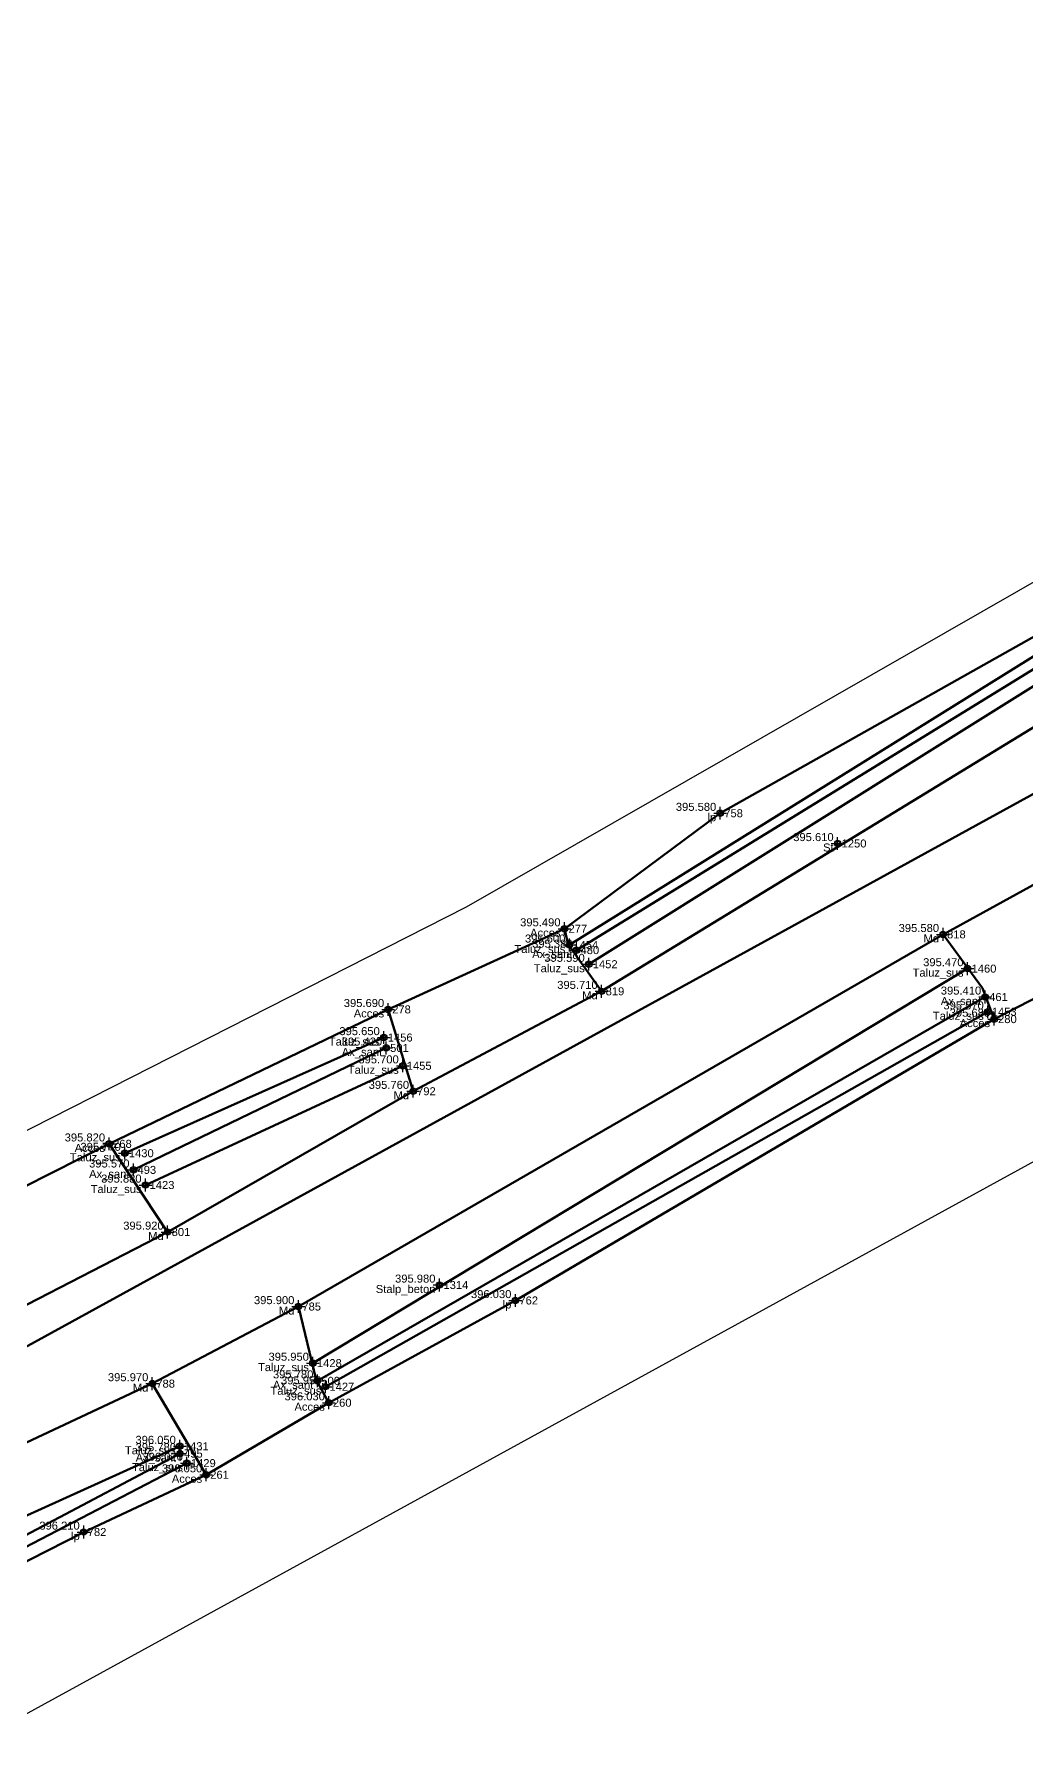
# Model space of a CAD drawing. Extents: x 396921 to 401273, y 555385 to 556691.
# Drawn here: x 400963.6 to 400994.6, y 555432.2 to 555485.3 of the extents above; entities that cross this region are included whole.
import ezdxf
from ezdxf.enums import TextEntityAlignment as Align

# ---------------------------------------------------------------- set-up
doc = ezdxf.new("R2010")
doc.units = 0
doc.header["$PDMODE"] = 34
doc.header["$PDSIZE"] = 0.2
for name, color, linetype in [('Boundary', 30, 'Continuous'), ('TOPO_CERC', 1, 'Continuous'), ('TOPO_CODE', 7, 'Continuous'), ('TOPO_ELEVATION', 7, 'Continuous'), ('TOPO_POINT_ID', 7, 'Continuous'), ('TOPO_POINTS', 7, 'Continuous'), ('TOPO_SYMBOL', 1, 'Continuous')]:
    doc.layers.add(name, color=color, linetype=linetype)
doc.layers.add('RO-LINES-LIN', color=7, linetype='Continuous', lineweight=25)
doc.styles.get("Standard").update_dxf_attribs({"font": 'arial.ttf'})

# ---------------------------------------------------------------- blocks, each defined once
blk = doc.blocks.new('PUNCTOPO')
at = {"layer": 'TOPO_CERC'}
blk.add_circle((0, 0), 0.25, dxfattribs=at)
at = {"layer": 'TOPO_SYMBOL'}
blk.add_point((0, 0), dxfattribs=at)

msp = doc.modelspace()

# ---------------------------------------------------------------- linework, layer by layer
at = {"layer": 'Boundary'}
for points in [[(400880.66, 555408.189), (400916.959, 555426.687), (400946.261, 555442.317), (400977.105, 555457.993), (401025.432, 555485.671), (401083.474, 555513.341), (401105.409, 555523.908), (401152.862, 555545.667), (401162.9, 555552.508), (401180.688, 555588.091), (401197.47, 555628.147), (401203.874, 555645.13), (401209.728, 555673.741)], [(400782.27, 555419.966), (400797.443, 555426.234), (400823.731, 555430.88), (400845.583, 555433.73), (400857.374, 555427.942), (400863.163, 555414.672), (400862.601, 555402.472), (400857.601, 555398.287), (400866.931, 555384.958), (400885.38, 555397.162), (400895.546, 555393.538), (400925.352, 555411.951), (401008.877, 555457.734), (401046.565, 555480.639), (401055.061, 555475.118), (401072.195, 555493.804), (401097.17, 555507.715), (401176.75, 555538.999), (401183.742, 555563.846), (401200.309, 555592.866), (401215.918, 555634.989), (401234.326, 555668.538)]]:
    msp.add_lwpolyline(points, dxfattribs=at)
at = {"layer": 'RO-LINES-LIN', "lineweight": 100}
for points in [[(401214.159, 555661.389, 395.68), (401208.976, 555638.929, 394.33), (401203.479, 555624.544, 393.87), (401178.708, 555569.229, 393.94), (401168.557, 555549.789, 393.88), (401164.726, 555545.703, 393.86), (401154.777, 555539.594, 393.87), (401118.275, 555524.8, 393.99), (401021.682, 555476.262, 394.87), (400953.042, 555438.594, 396.3), (400933.143, 555428.093, 396.67), (400917.402, 555420.535, 396.77), (400894.823, 555408.414, 396.69), (400875.034, 555399.312, 395.6)], [(400932.344, 555430.103, 396.56), (400940.787, 555434.485, 396.41), (400944.538, 555436.4, 396.33), (400952.756, 555440.131, 396.25), (400962.711, 555445.218, 396.07), (400967.765, 555447.829, 395.92), (400975.433, 555452.227, 395.76), (400981.324, 555455.35, 395.71), (400999.382, 555466.385, 395.46), (401006.341, 555470.663, 395.23), (401019.829, 555478.026, 394.88), (401023.165, 555479.379, 394.82), (401028.589, 555482.081, 394.72), (401080.095, 555508.961, 394.35)], [(401040.578, 555484.418, 394.49), (401035.539, 555481.942, 394.59), (401030.341, 555479.019, 394.69), (401023.442, 555474.373, 394.8), (401018.027, 555471.468, 394.98), (400996.573, 555459.644, 395.51), (400991.991, 555457.128, 395.58), (400971.849, 555445.501, 395.9), (400967.286, 555443.093, 395.97), (400958.042, 555438.767, 396.21), (400953.614, 555436.631, 396.32), (400945.067, 555431.822, 396.47), (400940.735, 555429.271, 396.58), (400922.103, 555420.452, 396.79), (400916.597, 555417.666, 396.8), (400898.717, 555405.81, 396.93), (400895.384, 555402.911, 396.97), (400890.683, 555398.99, 397.11)], [(400998.761, 555468.642, 395.46), (400985.03, 555460.913, 395.58), (400980.165, 555457.305, 395.49)], [(400980.315, 555456.798, 395.6), (400998.514, 555468.113, 395.41)], [(400998.218, 555467.507, 395.03), (400980.54, 555456.637, 395.38)], [(400980.921, 555456.196, 395.59), (400998.595, 555467.244, 395.37)], [(400991.991, 555457.128, 395.58), (400993.22, 555455.452, 395.647), (400993.585, 555454.481, 395.68), (400998.008, 555456.749, 395.58), (400996.573, 555459.644, 395.51)], [(400981.324, 555455.35, 395.71), (400980.281, 555456.813, 395.538), (400980.165, 555457.305, 395.49), (400974.655, 555454.784, 395.69), (400975.433, 555452.227, 395.76)], [(400972.303, 555443.733, 395.95), (400992.756, 555456.059, 395.47)], [(400972.442, 555443.181, 395.78), (400993.308, 555455.172, 395.41)], [(400974.655, 555454.784, 395.69), (400965.935, 555450.584, 395.82)], [(400993.388, 555454.71, 395.57), (400972.694, 555442.996, 395.95)], [(400972.803, 555442.496, 396.03), (400978.629, 555445.69, 396.03), (400993.585, 555454.481, 395.68)], [(400966.427, 555450.291, 395.77), (400974.517, 555453.905, 395.65)], [(400974.591, 555453.58, 395.42), (400966.698, 555449.77, 395.57)], [(400967.075, 555449.298, 395.88), (400975.11, 555453.023, 395.7)], [(400967.765, 555447.829, 395.92), (400965.935, 555450.584, 395.82), (400961.442, 555448.31, 395.84), (400962.711, 555445.218, 396.07)], [(400967.286, 555443.093, 395.97), (400968.971, 555440.246, 396.05), (400972.803, 555442.496, 396.03), (400972.41, 555443.215, 395.996), (400971.849, 555445.501, 395.9)], [(400958.942, 555436.971, 396.28), (400968.146, 555441.137, 396.05)], [(400959.164, 555436.156, 396.25), (400968.152, 555440.906, 395.78)], [(400968.366, 555440.609, 396.02), (400959.232, 555435.858, 396.27)], [(400959.534, 555435.599, 396.26), (400965.143, 555438.456, 396.21), (400968.971, 555440.246, 396.05)]]:
    msp.add_polyline3d(points, dxfattribs=at)

# ---------------------------------------------------------------- block references
at = {"layer": 'TOPO_POINTS'}
ref = msp.add_blockref('PUNCTOPO', (400985.03, 555460.913, 395.58), dxfattribs=dict(at, xscale=0.25, yscale=0.25, zscale=0.25))
ref.add_attrib('POINT', '758', dxfattribs={"layer": 'TOPO_POINT_ID', "height": 0.25}).set_placement((400985.155, 555460.913, 395.58), align=Align.MIDDLE_LEFT)
ref.add_attrib('ELEVATION', '395.580', dxfattribs={"layer": 'TOPO_ELEVATION', "height": 0.25}).set_placement((400984.905, 555460.913, 395.58), align=Align.BOTTOM_RIGHT)
ref.add_attrib('CODE', 'lp', dxfattribs={"layer": 'TOPO_CODE', "height": 0.25}).set_placement((400984.905, 555460.913, 395.58), align=Align.TOP_RIGHT)
ref = msp.add_blockref('PUNCTOPO', (400988.697, 555459.968, 395.61), dxfattribs=dict(at, xscale=0.25, yscale=0.25, zscale=0.25))
ref.add_attrib('POINT', '1250', dxfattribs={"layer": 'TOPO_POINT_ID', "height": 0.25}).set_placement((400988.822, 555459.968, 395.61), align=Align.MIDDLE_LEFT)
ref.add_attrib('ELEVATION', '395.610', dxfattribs={"layer": 'TOPO_ELEVATION', "height": 0.25}).set_placement((400988.572, 555459.968, 395.61), align=Align.BOTTOM_RIGHT)
ref.add_attrib('CODE', 'St', dxfattribs={"layer": 'TOPO_CODE', "height": 0.25}).set_placement((400988.572, 555459.968, 395.61), align=Align.TOP_RIGHT)
ref = msp.add_blockref('PUNCTOPO', (400980.165, 555457.305, 395.49), dxfattribs=dict(at, xscale=0.25, yscale=0.25, zscale=0.25))
ref.add_attrib('POINT', '277', dxfattribs={"layer": 'TOPO_POINT_ID', "height": 0.25}).set_placement((400980.29, 555457.305, 395.49), align=Align.MIDDLE_LEFT)
ref.add_attrib('ELEVATION', '395.490', dxfattribs={"layer": 'TOPO_ELEVATION', "height": 0.25}).set_placement((400980.04, 555457.305, 395.49), align=Align.BOTTOM_RIGHT)
ref.add_attrib('CODE', 'Acces', dxfattribs={"layer": 'TOPO_CODE', "height": 0.25}).set_placement((400980.04, 555457.305, 395.49), align=Align.TOP_RIGHT)
ref = msp.add_blockref('PUNCTOPO', (400991.991, 555457.128, 395.58), dxfattribs=dict(at, xscale=0.25, yscale=0.25, zscale=0.25))
ref.add_attrib('POINT', '818', dxfattribs={"layer": 'TOPO_POINT_ID', "height": 0.25}).set_placement((400992.116, 555457.128, 395.58), align=Align.MIDDLE_LEFT)
ref.add_attrib('ELEVATION', '395.580', dxfattribs={"layer": 'TOPO_ELEVATION', "height": 0.25}).set_placement((400991.866, 555457.128, 395.58), align=Align.BOTTOM_RIGHT)
ref.add_attrib('CODE', 'Md', dxfattribs={"layer": 'TOPO_CODE', "height": 0.25}).set_placement((400991.866, 555457.128, 395.58), align=Align.TOP_RIGHT)
ref = msp.add_blockref('PUNCTOPO', (400980.315, 555456.798, 395.6), dxfattribs=dict(at, xscale=0.25, yscale=0.25, zscale=0.25))
ref.add_attrib('POINT', '1454', dxfattribs={"layer": 'TOPO_POINT_ID', "height": 0.25}).set_placement((400980.44, 555456.798, 395.6), align=Align.MIDDLE_LEFT)
ref.add_attrib('ELEVATION', '395.600', dxfattribs={"layer": 'TOPO_ELEVATION', "height": 0.25}).set_placement((400980.19, 555456.798, 395.6), align=Align.BOTTOM_RIGHT)
ref.add_attrib('CODE', 'Taluz_sus', dxfattribs={"layer": 'TOPO_CODE', "height": 0.25}).set_placement((400980.19, 555456.798, 395.6), align=Align.TOP_RIGHT)
ref = msp.add_blockref('PUNCTOPO', (400980.54, 555456.637, 395.38), dxfattribs=dict(at, xscale=0.25, yscale=0.25, zscale=0.25))
ref.add_attrib('POINT', '480', dxfattribs={"layer": 'TOPO_POINT_ID', "height": 0.25}).set_placement((400980.665, 555456.637, 395.38), align=Align.MIDDLE_LEFT)
ref.add_attrib('ELEVATION', '395.380', dxfattribs={"layer": 'TOPO_ELEVATION', "height": 0.25}).set_placement((400980.415, 555456.637, 395.38), align=Align.BOTTOM_RIGHT)
ref.add_attrib('CODE', 'Ax_sant', dxfattribs={"layer": 'TOPO_CODE', "height": 0.25}).set_placement((400980.415, 555456.637, 395.38), align=Align.TOP_RIGHT)
ref = msp.add_blockref('PUNCTOPO', (400980.921, 555456.196, 395.59), dxfattribs=dict(at, xscale=0.25, yscale=0.25, zscale=0.25))
ref.add_attrib('POINT', '1452', dxfattribs={"layer": 'TOPO_POINT_ID', "height": 0.25}).set_placement((400981.046, 555456.196, 395.59), align=Align.MIDDLE_LEFT)
ref.add_attrib('ELEVATION', '395.590', dxfattribs={"layer": 'TOPO_ELEVATION', "height": 0.25}).set_placement((400980.796, 555456.196, 395.59), align=Align.BOTTOM_RIGHT)
ref.add_attrib('CODE', 'Taluz_sus', dxfattribs={"layer": 'TOPO_CODE', "height": 0.25}).set_placement((400980.796, 555456.196, 395.59), align=Align.TOP_RIGHT)
ref = msp.add_blockref('PUNCTOPO', (400992.756, 555456.059, 395.47), dxfattribs=dict(at, xscale=0.25, yscale=0.25, zscale=0.25))
ref.add_attrib('POINT', '1460', dxfattribs={"layer": 'TOPO_POINT_ID', "height": 0.25}).set_placement((400992.881, 555456.059, 395.47), align=Align.MIDDLE_LEFT)
ref.add_attrib('ELEVATION', '395.470', dxfattribs={"layer": 'TOPO_ELEVATION', "height": 0.25}).set_placement((400992.631, 555456.059, 395.47), align=Align.BOTTOM_RIGHT)
ref.add_attrib('CODE', 'Taluz_sus', dxfattribs={"layer": 'TOPO_CODE', "height": 0.25}).set_placement((400992.631, 555456.059, 395.47), align=Align.TOP_RIGHT)
ref = msp.add_blockref('PUNCTOPO', (400981.324, 555455.35, 395.71), dxfattribs=dict(at, xscale=0.25, yscale=0.25, zscale=0.25))
ref.add_attrib('POINT', '819', dxfattribs={"layer": 'TOPO_POINT_ID', "height": 0.25}).set_placement((400981.449, 555455.35, 395.71), align=Align.MIDDLE_LEFT)
ref.add_attrib('ELEVATION', '395.710', dxfattribs={"layer": 'TOPO_ELEVATION', "height": 0.25}).set_placement((400981.199, 555455.35, 395.71), align=Align.BOTTOM_RIGHT)
ref.add_attrib('CODE', 'Md', dxfattribs={"layer": 'TOPO_CODE', "height": 0.25}).set_placement((400981.199, 555455.35, 395.71), align=Align.TOP_RIGHT)
ref = msp.add_blockref('PUNCTOPO', (400974.655, 555454.784, 395.69), dxfattribs=dict(at, xscale=0.25, yscale=0.25, zscale=0.25))
ref.add_attrib('POINT', '278', dxfattribs={"layer": 'TOPO_POINT_ID', "height": 0.25}).set_placement((400974.78, 555454.784, 395.69), align=Align.MIDDLE_LEFT)
ref.add_attrib('ELEVATION', '395.690', dxfattribs={"layer": 'TOPO_ELEVATION', "height": 0.25}).set_placement((400974.53, 555454.784, 395.69), align=Align.BOTTOM_RIGHT)
ref.add_attrib('CODE', 'Acces', dxfattribs={"layer": 'TOPO_CODE', "height": 0.25}).set_placement((400974.53, 555454.784, 395.69), align=Align.TOP_RIGHT)
ref = msp.add_blockref('PUNCTOPO', (400993.308, 555455.172, 395.41), dxfattribs=dict(at, xscale=0.25, yscale=0.25, zscale=0.25))
ref.add_attrib('POINT', '461', dxfattribs={"layer": 'TOPO_POINT_ID', "height": 0.25}).set_placement((400993.433, 555455.172, 395.41), align=Align.MIDDLE_LEFT)
ref.add_attrib('ELEVATION', '395.410', dxfattribs={"layer": 'TOPO_ELEVATION', "height": 0.25}).set_placement((400993.183, 555455.172, 395.41), align=Align.BOTTOM_RIGHT)
ref.add_attrib('CODE', 'Ax_sant', dxfattribs={"layer": 'TOPO_CODE', "height": 0.25}).set_placement((400993.183, 555455.172, 395.41), align=Align.TOP_RIGHT)
ref = msp.add_blockref('PUNCTOPO', (400993.388, 555454.71, 395.57), dxfattribs=dict(at, xscale=0.25, yscale=0.25, zscale=0.25))
ref.add_attrib('POINT', '1453', dxfattribs={"layer": 'TOPO_POINT_ID', "height": 0.25}).set_placement((400993.513, 555454.71, 395.57), align=Align.MIDDLE_LEFT)
ref.add_attrib('ELEVATION', '395.570', dxfattribs={"layer": 'TOPO_ELEVATION', "height": 0.25}).set_placement((400993.263, 555454.71, 395.57), align=Align.BOTTOM_RIGHT)
ref.add_attrib('CODE', 'Taluz_sus', dxfattribs={"layer": 'TOPO_CODE', "height": 0.25}).set_placement((400993.263, 555454.71, 395.57), align=Align.TOP_RIGHT)
ref = msp.add_blockref('PUNCTOPO', (400993.585, 555454.481, 395.68), dxfattribs=dict(at, xscale=0.25, yscale=0.25, zscale=0.25))
ref.add_attrib('POINT', '280', dxfattribs={"layer": 'TOPO_POINT_ID', "height": 0.25}).set_placement((400993.71, 555454.481, 395.68), align=Align.MIDDLE_LEFT)
ref.add_attrib('ELEVATION', '395.680', dxfattribs={"layer": 'TOPO_ELEVATION', "height": 0.25}).set_placement((400993.46, 555454.481, 395.68), align=Align.BOTTOM_RIGHT)
ref.add_attrib('CODE', 'Acces', dxfattribs={"layer": 'TOPO_CODE', "height": 0.25}).set_placement((400993.46, 555454.481, 395.68), align=Align.TOP_RIGHT)
ref = msp.add_blockref('PUNCTOPO', (400974.517, 555453.905, 395.65), dxfattribs=dict(at, xscale=0.25, yscale=0.25, zscale=0.25))
ref.add_attrib('POINT', '1456', dxfattribs={"layer": 'TOPO_POINT_ID', "height": 0.25}).set_placement((400974.642, 555453.905, 395.65), align=Align.MIDDLE_LEFT)
ref.add_attrib('ELEVATION', '395.650', dxfattribs={"layer": 'TOPO_ELEVATION', "height": 0.25}).set_placement((400974.392, 555453.905, 395.65), align=Align.BOTTOM_RIGHT)
ref.add_attrib('CODE', 'Taluz_sus', dxfattribs={"layer": 'TOPO_CODE', "height": 0.25}).set_placement((400974.392, 555453.905, 395.65), align=Align.TOP_RIGHT)
ref = msp.add_blockref('PUNCTOPO', (400974.591, 555453.58, 395.42), dxfattribs=dict(at, xscale=0.25, yscale=0.25, zscale=0.25))
ref.add_attrib('POINT', '501', dxfattribs={"layer": 'TOPO_POINT_ID', "height": 0.25}).set_placement((400974.716, 555453.58, 395.42), align=Align.MIDDLE_LEFT)
ref.add_attrib('ELEVATION', '395.420', dxfattribs={"layer": 'TOPO_ELEVATION', "height": 0.25}).set_placement((400974.466, 555453.58, 395.42), align=Align.BOTTOM_RIGHT)
ref.add_attrib('CODE', 'Ax_sant', dxfattribs={"layer": 'TOPO_CODE', "height": 0.25}).set_placement((400974.466, 555453.58, 395.42), align=Align.TOP_RIGHT)
ref = msp.add_blockref('PUNCTOPO', (400975.11, 555453.023, 395.7), dxfattribs=dict(at, xscale=0.25, yscale=0.25, zscale=0.25))
ref.add_attrib('POINT', '1455', dxfattribs={"layer": 'TOPO_POINT_ID', "height": 0.25}).set_placement((400975.235, 555453.023, 395.7), align=Align.MIDDLE_LEFT)
ref.add_attrib('ELEVATION', '395.700', dxfattribs={"layer": 'TOPO_ELEVATION', "height": 0.25}).set_placement((400974.985, 555453.023, 395.7), align=Align.BOTTOM_RIGHT)
ref.add_attrib('CODE', 'Taluz_sus', dxfattribs={"layer": 'TOPO_CODE', "height": 0.25}).set_placement((400974.985, 555453.023, 395.7), align=Align.TOP_RIGHT)
ref = msp.add_blockref('PUNCTOPO', (400975.433, 555452.227, 395.76), dxfattribs=dict(at, xscale=0.25, yscale=0.25, zscale=0.25))
ref.add_attrib('POINT', '792', dxfattribs={"layer": 'TOPO_POINT_ID', "height": 0.25}).set_placement((400975.558, 555452.227, 395.76), align=Align.MIDDLE_LEFT)
ref.add_attrib('ELEVATION', '395.760', dxfattribs={"layer": 'TOPO_ELEVATION', "height": 0.25}).set_placement((400975.308, 555452.227, 395.76), align=Align.BOTTOM_RIGHT)
ref.add_attrib('CODE', 'Md', dxfattribs={"layer": 'TOPO_CODE', "height": 0.25}).set_placement((400975.308, 555452.227, 395.76), align=Align.TOP_RIGHT)
ref = msp.add_blockref('PUNCTOPO', (400965.935, 555450.584, 395.82), dxfattribs=dict(at, xscale=0.25, yscale=0.25, zscale=0.25))
ref.add_attrib('POINT', '268', dxfattribs={"layer": 'TOPO_POINT_ID', "height": 0.25}).set_placement((400966.06, 555450.584, 395.82), align=Align.MIDDLE_LEFT)
ref.add_attrib('ELEVATION', '395.820', dxfattribs={"layer": 'TOPO_ELEVATION', "height": 0.25}).set_placement((400965.81, 555450.584, 395.82), align=Align.BOTTOM_RIGHT)
ref.add_attrib('CODE', 'Acces', dxfattribs={"layer": 'TOPO_CODE', "height": 0.25}).set_placement((400965.81, 555450.584, 395.82), align=Align.TOP_RIGHT)
ref = msp.add_blockref('PUNCTOPO', (400966.427, 555450.291, 395.77), dxfattribs=dict(at, xscale=0.25, yscale=0.25, zscale=0.25))
ref.add_attrib('POINT', '1430', dxfattribs={"layer": 'TOPO_POINT_ID', "height": 0.25}).set_placement((400966.552, 555450.291, 395.77), align=Align.MIDDLE_LEFT)
ref.add_attrib('ELEVATION', '395.770', dxfattribs={"layer": 'TOPO_ELEVATION', "height": 0.25}).set_placement((400966.302, 555450.291, 395.77), align=Align.BOTTOM_RIGHT)
ref.add_attrib('CODE', 'Taluz_sus', dxfattribs={"layer": 'TOPO_CODE', "height": 0.25}).set_placement((400966.302, 555450.291, 395.77), align=Align.TOP_RIGHT)
ref = msp.add_blockref('PUNCTOPO', (400966.698, 555449.77, 395.57), dxfattribs=dict(at, xscale=0.25, yscale=0.25, zscale=0.25))
ref.add_attrib('POINT', '493', dxfattribs={"layer": 'TOPO_POINT_ID', "height": 0.25}).set_placement((400966.823, 555449.77, 395.57), align=Align.MIDDLE_LEFT)
ref.add_attrib('ELEVATION', '395.570', dxfattribs={"layer": 'TOPO_ELEVATION', "height": 0.25}).set_placement((400966.573, 555449.77, 395.57), align=Align.BOTTOM_RIGHT)
ref.add_attrib('CODE', 'Ax_sant', dxfattribs={"layer": 'TOPO_CODE', "height": 0.25}).set_placement((400966.573, 555449.77, 395.57), align=Align.TOP_RIGHT)
ref = msp.add_blockref('PUNCTOPO', (400967.075, 555449.298, 395.88), dxfattribs=dict(at, xscale=0.25, yscale=0.25, zscale=0.25))
ref.add_attrib('POINT', '1423', dxfattribs={"layer": 'TOPO_POINT_ID', "height": 0.25}).set_placement((400967.2, 555449.298, 395.88), align=Align.MIDDLE_LEFT)
ref.add_attrib('ELEVATION', '395.880', dxfattribs={"layer": 'TOPO_ELEVATION', "height": 0.25}).set_placement((400966.95, 555449.298, 395.88), align=Align.BOTTOM_RIGHT)
ref.add_attrib('CODE', 'Taluz_sus', dxfattribs={"layer": 'TOPO_CODE', "height": 0.25}).set_placement((400966.95, 555449.298, 395.88), align=Align.TOP_RIGHT)
ref = msp.add_blockref('PUNCTOPO', (400967.765, 555447.829, 395.92), dxfattribs=dict(at, xscale=0.25, yscale=0.25, zscale=0.25))
ref.add_attrib('POINT', '801', dxfattribs={"layer": 'TOPO_POINT_ID', "height": 0.25}).set_placement((400967.89, 555447.829, 395.92), align=Align.MIDDLE_LEFT)
ref.add_attrib('ELEVATION', '395.920', dxfattribs={"layer": 'TOPO_ELEVATION', "height": 0.25}).set_placement((400967.64, 555447.829, 395.92), align=Align.BOTTOM_RIGHT)
ref.add_attrib('CODE', 'Md', dxfattribs={"layer": 'TOPO_CODE', "height": 0.25}).set_placement((400967.64, 555447.829, 395.92), align=Align.TOP_RIGHT)
ref = msp.add_blockref('PUNCTOPO', (400976.257, 555446.174, 395.98), dxfattribs=dict(at, xscale=0.25, yscale=0.25, zscale=0.25))
ref.add_attrib('POINT', '1314', dxfattribs={"layer": 'TOPO_POINT_ID', "height": 0.25}).set_placement((400976.382, 555446.174, 395.98), align=Align.MIDDLE_LEFT)
ref.add_attrib('ELEVATION', '395.980', dxfattribs={"layer": 'TOPO_ELEVATION', "height": 0.25}).set_placement((400976.132, 555446.174, 395.98), align=Align.BOTTOM_RIGHT)
ref.add_attrib('CODE', 'Stalp_beton', dxfattribs={"layer": 'TOPO_CODE', "height": 0.25}).set_placement((400976.132, 555446.174, 395.98), align=Align.TOP_RIGHT)
ref = msp.add_blockref('PUNCTOPO', (400971.849, 555445.501, 395.9), dxfattribs=dict(at, xscale=0.25, yscale=0.25, zscale=0.25))
ref.add_attrib('POINT', '785', dxfattribs={"layer": 'TOPO_POINT_ID', "height": 0.25}).set_placement((400971.974, 555445.501, 395.9), align=Align.MIDDLE_LEFT)
ref.add_attrib('ELEVATION', '395.900', dxfattribs={"layer": 'TOPO_ELEVATION', "height": 0.25}).set_placement((400971.724, 555445.501, 395.9), align=Align.BOTTOM_RIGHT)
ref.add_attrib('CODE', 'Md', dxfattribs={"layer": 'TOPO_CODE', "height": 0.25}).set_placement((400971.724, 555445.501, 395.9), align=Align.TOP_RIGHT)
ref = msp.add_blockref('PUNCTOPO', (400978.629, 555445.69, 396.03), dxfattribs=dict(at, xscale=0.25, yscale=0.25, zscale=0.25))
ref.add_attrib('POINT', '762', dxfattribs={"layer": 'TOPO_POINT_ID', "height": 0.25}).set_placement((400978.754, 555445.69, 396.03), align=Align.MIDDLE_LEFT)
ref.add_attrib('ELEVATION', '396.030', dxfattribs={"layer": 'TOPO_ELEVATION', "height": 0.25}).set_placement((400978.504, 555445.69, 396.03), align=Align.BOTTOM_RIGHT)
ref.add_attrib('CODE', 'lp', dxfattribs={"layer": 'TOPO_CODE', "height": 0.25}).set_placement((400978.504, 555445.69, 396.03), align=Align.TOP_RIGHT)
ref = msp.add_blockref('PUNCTOPO', (400972.303, 555443.733, 395.95), dxfattribs=dict(at, xscale=0.25, yscale=0.25, zscale=0.25))
ref.add_attrib('POINT', '1428', dxfattribs={"layer": 'TOPO_POINT_ID', "height": 0.25}).set_placement((400972.428, 555443.733, 395.95), align=Align.MIDDLE_LEFT)
ref.add_attrib('ELEVATION', '395.950', dxfattribs={"layer": 'TOPO_ELEVATION', "height": 0.25}).set_placement((400972.178, 555443.733, 395.95), align=Align.BOTTOM_RIGHT)
ref.add_attrib('CODE', 'Taluz_sus', dxfattribs={"layer": 'TOPO_CODE', "height": 0.25}).set_placement((400972.178, 555443.733, 395.95), align=Align.TOP_RIGHT)
ref = msp.add_blockref('PUNCTOPO', (400967.286, 555443.093, 395.97), dxfattribs=dict(at, xscale=0.25, yscale=0.25, zscale=0.25))
ref.add_attrib('POINT', '788', dxfattribs={"layer": 'TOPO_POINT_ID', "height": 0.25}).set_placement((400967.411, 555443.093, 395.97), align=Align.MIDDLE_LEFT)
ref.add_attrib('ELEVATION', '395.970', dxfattribs={"layer": 'TOPO_ELEVATION', "height": 0.25}).set_placement((400967.161, 555443.093, 395.97), align=Align.BOTTOM_RIGHT)
ref.add_attrib('CODE', 'Md', dxfattribs={"layer": 'TOPO_CODE', "height": 0.25}).set_placement((400967.161, 555443.093, 395.97), align=Align.TOP_RIGHT)
ref = msp.add_blockref('PUNCTOPO', (400972.442, 555443.181, 395.78), dxfattribs=dict(at, xscale=0.25, yscale=0.25, zscale=0.25))
ref.add_attrib('POINT', '500', dxfattribs={"layer": 'TOPO_POINT_ID', "height": 0.25}).set_placement((400972.567, 555443.181, 395.78), align=Align.MIDDLE_LEFT)
ref.add_attrib('ELEVATION', '395.780', dxfattribs={"layer": 'TOPO_ELEVATION', "height": 0.25}).set_placement((400972.317, 555443.181, 395.78), align=Align.BOTTOM_RIGHT)
ref.add_attrib('CODE', 'Ax_sant', dxfattribs={"layer": 'TOPO_CODE', "height": 0.25}).set_placement((400972.317, 555443.181, 395.78), align=Align.TOP_RIGHT)
ref = msp.add_blockref('PUNCTOPO', (400972.694, 555442.996, 395.95), dxfattribs=dict(at, xscale=0.25, yscale=0.25, zscale=0.25))
ref.add_attrib('POINT', '1427', dxfattribs={"layer": 'TOPO_POINT_ID', "height": 0.25}).set_placement((400972.819, 555442.996, 395.95), align=Align.MIDDLE_LEFT)
ref.add_attrib('ELEVATION', '395.950', dxfattribs={"layer": 'TOPO_ELEVATION', "height": 0.25}).set_placement((400972.569, 555442.996, 395.95), align=Align.BOTTOM_RIGHT)
ref.add_attrib('CODE', 'Taluz_sus', dxfattribs={"layer": 'TOPO_CODE', "height": 0.25}).set_placement((400972.569, 555442.996, 395.95), align=Align.TOP_RIGHT)
ref = msp.add_blockref('PUNCTOPO', (400972.803, 555442.496, 396.03), dxfattribs=dict(at, xscale=0.25, yscale=0.25, zscale=0.25))
ref.add_attrib('POINT', '260', dxfattribs={"layer": 'TOPO_POINT_ID', "height": 0.25}).set_placement((400972.928, 555442.496, 396.03), align=Align.MIDDLE_LEFT)
ref.add_attrib('ELEVATION', '396.030', dxfattribs={"layer": 'TOPO_ELEVATION', "height": 0.25}).set_placement((400972.678, 555442.496, 396.03), align=Align.BOTTOM_RIGHT)
ref.add_attrib('CODE', 'Acces', dxfattribs={"layer": 'TOPO_CODE', "height": 0.25}).set_placement((400972.678, 555442.496, 396.03), align=Align.TOP_RIGHT)
ref = msp.add_blockref('PUNCTOPO', (400968.146, 555441.137, 396.05), dxfattribs=dict(at, xscale=0.25, yscale=0.25, zscale=0.25))
ref.add_attrib('POINT', '1431', dxfattribs={"layer": 'TOPO_POINT_ID', "height": 0.25}).set_placement((400968.271, 555441.137, 396.05), align=Align.MIDDLE_LEFT)
ref.add_attrib('ELEVATION', '396.050', dxfattribs={"layer": 'TOPO_ELEVATION', "height": 0.25}).set_placement((400968.021, 555441.137, 396.05), align=Align.BOTTOM_RIGHT)
ref.add_attrib('CODE', 'Taluz_sus', dxfattribs={"layer": 'TOPO_CODE', "height": 0.25}).set_placement((400968.021, 555441.137, 396.05), align=Align.TOP_RIGHT)
ref = msp.add_blockref('PUNCTOPO', (400968.366, 555440.609, 396.02), dxfattribs=dict(at, xscale=0.25, yscale=0.25, zscale=0.25))
ref.add_attrib('POINT', '1429', dxfattribs={"layer": 'TOPO_POINT_ID', "height": 0.25}).set_placement((400968.491, 555440.609, 396.02), align=Align.MIDDLE_LEFT)
ref.add_attrib('ELEVATION', '396.020', dxfattribs={"layer": 'TOPO_ELEVATION', "height": 0.25}).set_placement((400968.241, 555440.609, 396.02), align=Align.BOTTOM_RIGHT)
ref.add_attrib('CODE', 'Taluz_sus', dxfattribs={"layer": 'TOPO_CODE', "height": 0.25}).set_placement((400968.241, 555440.609, 396.02), align=Align.TOP_RIGHT)
ref = msp.add_blockref('PUNCTOPO', (400968.152, 555440.906, 395.78), dxfattribs=dict(at, xscale=0.25, yscale=0.25, zscale=0.25))
ref.add_attrib('POINT', '495', dxfattribs={"layer": 'TOPO_POINT_ID', "height": 0.25}).set_placement((400968.277, 555440.906, 395.78), align=Align.MIDDLE_LEFT)
ref.add_attrib('ELEVATION', '395.780', dxfattribs={"layer": 'TOPO_ELEVATION', "height": 0.25}).set_placement((400968.027, 555440.906, 395.78), align=Align.BOTTOM_RIGHT)
ref.add_attrib('CODE', 'Ax_sant', dxfattribs={"layer": 'TOPO_CODE', "height": 0.25}).set_placement((400968.027, 555440.906, 395.78), align=Align.TOP_RIGHT)
ref = msp.add_blockref('PUNCTOPO', (400968.971, 555440.246, 396.05), dxfattribs=dict(at, xscale=0.25, yscale=0.25, zscale=0.25))
ref.add_attrib('POINT', '261', dxfattribs={"layer": 'TOPO_POINT_ID', "height": 0.25}).set_placement((400969.096, 555440.246, 396.05), align=Align.MIDDLE_LEFT)
ref.add_attrib('ELEVATION', '396.050', dxfattribs={"layer": 'TOPO_ELEVATION', "height": 0.25}).set_placement((400968.846, 555440.246, 396.05), align=Align.BOTTOM_RIGHT)
ref.add_attrib('CODE', 'Acces', dxfattribs={"layer": 'TOPO_CODE', "height": 0.25}).set_placement((400968.846, 555440.246, 396.05), align=Align.TOP_RIGHT)
ref = msp.add_blockref('PUNCTOPO', (400965.143, 555438.456, 396.21), dxfattribs=dict(at, xscale=0.25, yscale=0.25, zscale=0.25))
ref.add_attrib('POINT', '782', dxfattribs={"layer": 'TOPO_POINT_ID', "height": 0.25}).set_placement((400965.268, 555438.456, 396.21), align=Align.MIDDLE_LEFT)
ref.add_attrib('ELEVATION', '396.210', dxfattribs={"layer": 'TOPO_ELEVATION', "height": 0.25}).set_placement((400965.018, 555438.456, 396.21), align=Align.BOTTOM_RIGHT)
ref.add_attrib('CODE', 'lp', dxfattribs={"layer": 'TOPO_CODE', "height": 0.25}).set_placement((400965.018, 555438.456, 396.21), align=Align.TOP_RIGHT)

doc.saveas('drawing.dxf')
